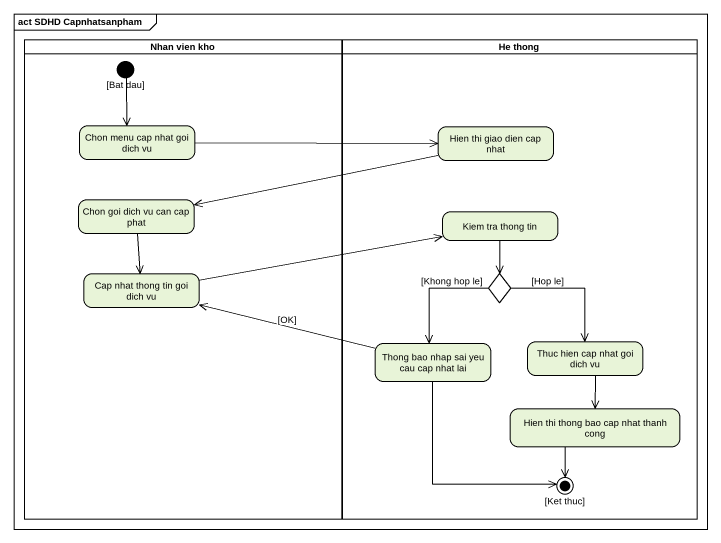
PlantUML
@startuml
mainframe act SDHD Capnhatsanpham
hide empty description
state "Nhan vien kho" as Nhan_vien_kho <<partition>> {
  state "[Bat dau]" as Bat_dau <<start>>
  state "Chon menu cap nhat goi dich vu" as Chon_menu_cap_nhat_goi_dich
  state "Chon goi dich vu can cap phat" as Chon_goi_dich_vu_can_cap
  state "Cap nhat thong tin goi dich vu" as Cap_nhat_thong_tin_goi_dich
}
state "He thong" as He_thong <<partition>> {
  state "Hien thi giao dien cap nhat" as Hien_thi_giao_dien_cap_nhat
  state "Kiem tra thong tin" as Kiem_tra_thong_tin
  state choice1 <<choice>>
  state "Thong bao nhap sai yeu cau cap nhat lai" as Thong_bao_nhap_sai_yeu_cau
  state "Thuc hien cap nhat goi dich vu" as Thuc_hien_cap_nhat_goi_dich
  state "Hien thi thong bao cap nhat thanh cong" as Hien_thi_thong_bao_cap_nhat
  state "[Ket thuc]" as Ket_thuc <<end>>
}
Bat_dau --> Chon_menu_cap_nhat_goi_dich
Chon_menu_cap_nhat_goi_dich -right-> Hien_thi_giao_dien_cap_nhat
Hien_thi_giao_dien_cap_nhat -left-> Chon_goi_dich_vu_can_cap
Chon_goi_dich_vu_can_cap --> Cap_nhat_thong_tin_goi_dich
Kiem_tra_thong_tin --> choice1
Cap_nhat_thong_tin_goi_dich -right-> Kiem_tra_thong_tin
choice1 --> Thong_bao_nhap_sai_yeu_cau : [Khong hop le]
choice1 --> Thuc_hien_cap_nhat_goi_dich : [Hop le]
Thong_bao_nhap_sai_yeu_cau -left-> Cap_nhat_thong_tin_goi_dich : [OK]
Thong_bao_nhap_sai_yeu_cau --> Ket_thuc
Thuc_hien_cap_nhat_goi_dich --> Hien_thi_thong_bao_cap_nhat
Hien_thi_thong_bao_cap_nhat --> Ket_thuc
@enduml
